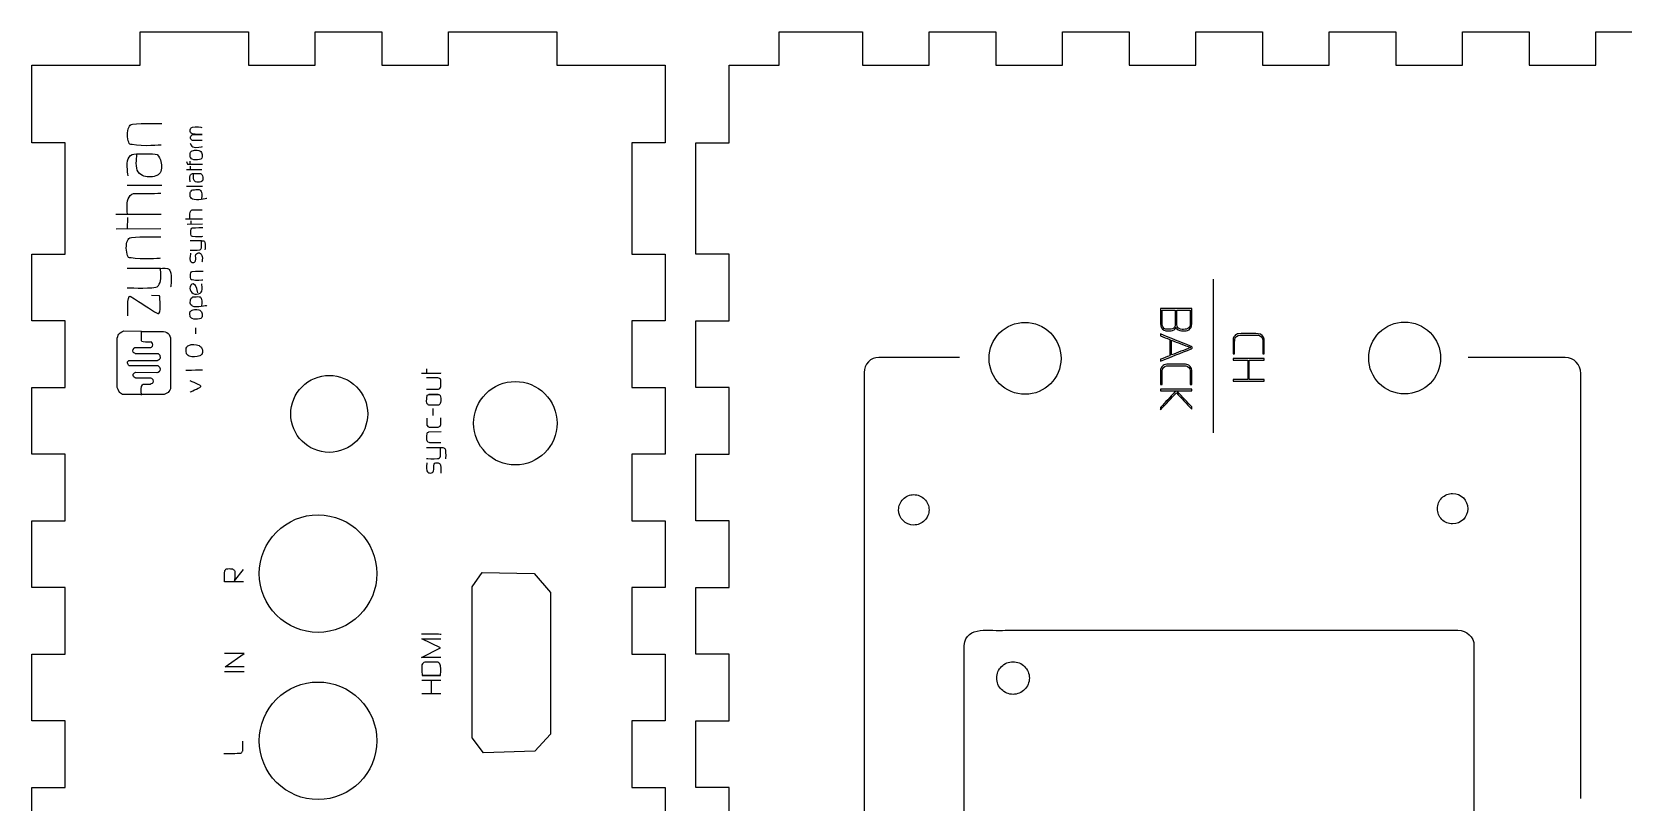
# Model space of a CAD drawing. Extents: x 0 to 215, y 0 to 166.
# Drawn here: x 0.1 to 143.3, y 96.7 to 166.1 of the extents above; entities that cross this region are included whole.
import ezdxf

# ---------------------------------------------------------------- set-up
doc = ezdxf.new("R2010")
doc.units = 0
doc.layers.add('Imprimir', color=7, linetype='CONTINUOUS')

msp = doc.modelspace()

# ---------------------------------------------------------------- linework, layer by layer
at = {"layer": 'Imprimir', "color": 5}
for points in [[(0.05, 92.05001), (0.05, 98.050021), (3.050003, 98.050021), (3.050003, 104.050032), (0.05, 104.050032), (0.05, 110.050039), (3.050003, 110.050039), (3.050003, 116.05005), (0.05, 116.05005), (0.05, 122.050058), (3.050003, 122.050058), (3.050003, 128.050068), (0.05, 128.050068), (0.05, 134.050079), (3.050003, 134.050079), (3.050003, 140.050088), (0.05, 140.050088), (0.05, 146.050096), (3.050003, 146.050096), (3.050003, 156.050112), (0.05, 156.050112), (0.05, 163.050124), (9.800013, 163.050124), (9.800013, 166.050129), (19.550032, 166.050129), (19.550032, 163.050124), (25.550045, 163.050124), (25.550045, 166.050129), (31.550054, 166.050129), (31.550054, 163.050124), (37.550062, 163.050124), (37.550062, 166.050129), (47.300083, 166.050129), (47.300083, 163.050124), (57.050099, 163.050124), (57.050099, 156.050112), (54.050094, 156.050112), (54.050094, 146.050096), (57.050099, 146.050096), (57.050099, 140.050088), (54.050094, 140.050088), (54.050094, 134.050079), (57.050099, 134.050079), (57.050099, 128.050068), (54.050094, 128.050068), (54.050094, 122.050058), (57.050099, 122.050058), (57.050099, 116.05005), (54.050094, 116.05005), (54.050094, 110.050039), (57.050099, 110.050039), (57.050099, 110.050039), (57.050099, 104.050032), (54.050094, 104.050032), (54.050094, 98.050021), (57.050099, 98.050021), (57.050099, 92.05001)], [(62.808869, 92.050092), (62.808869, 98.050108), (59.808841, 98.050108), (59.808841, 104.050125), (62.808869, 104.050125), (62.808869, 110.050135), (59.808841, 110.050135), (59.808841, 116.050151), (62.808869, 116.050151), (62.808869, 122.050168), (59.808841, 122.050168), (59.808841, 128.050181), (62.808869, 128.050181), (62.808869, 134.050192), (59.808841, 134.050192), (59.808841, 140.050195), (62.808869, 140.050195), (62.808869, 146.05021), (59.808841, 146.05021), (59.808841, 156.050235), (62.808869, 156.050235), (62.808869, 163.050253), (67.308854, 163.050253), (67.308854, 166.050261), (74.808893, 166.050261), (74.808893, 163.050253), (80.808892, 163.050253), (80.808892, 166.050261), (86.808914, 166.050261), (86.808914, 163.050253), (92.808944, 163.050253), (92.808944, 166.050261), (98.808944, 166.050261), (98.808944, 163.050253), (104.808965, 163.050253), (104.808965, 166.050261), (110.808965, 166.050261), (110.808965, 163.050253), (116.808992, 163.050253), (116.808992, 166.050261), (122.809017, 166.050261), (122.809017, 163.050253), (128.809013, 163.050253), (128.809013, 166.050261), (134.809041, 166.050261), (134.809041, 163.050253), (140.809037, 163.050253), (140.809037, 166.050261), (148.309076, 166.050261)]]:
    msp.add_lwpolyline(points, dxfattribs=at)
at = {"layer": 'Imprimir', "color": 7}
for points in [[(14.412015, 156.728532), (14.524269, 156.815824), (15.384878, 156.822315)], [(15.372406, 156.254625), (14.511798, 156.267042)], [(13.963003, 154.383745), (14.062782, 154.134289), (15.409823, 154.134289)], [(13.966144, 153.649513), (15.350777, 153.659955), (15.350777, 153.659955), (15.350777, 153.659955)], [(14.299761, 154.121815), (14.299761, 154.39622)], [(14.318374, 153.649513), (14.33051, 153.956317)], [(8.624625, 152.262504), (11.764353, 152.262504)], [(13.974385, 152.161497), (15.420776, 152.161497)], [(14.28729, 151.240715), (14.312238, 151.602443)], [(7.601567, 149.651943), (11.693798, 149.651943)], [(8.659903, 148.311384), (8.695181, 149.334443)], [(13.887432, 149.20908), (15.397973, 149.20908)], [(14.388932, 148.745868), (14.401068, 149.052672)], [(7.636845, 148.311384), (11.65852, 148.346665), (11.65852, 148.346665), (11.65852, 148.346665)], [(14.036699, 148.745868), (15.421332, 148.75631), (15.421332, 148.75631), (15.421332, 148.75631)], [(15.318104, 147.224631), (14.299203, 147.224631), (14.287067, 147.224631), (14.287067, 147.224631)], [(15.633476, 146.439232), (15.633476, 146.439232), (15.633476, 146.439232)], [(11.623242, 144.748323), (8.659903, 144.748323), (8.624625, 144.748323), (8.624625, 144.748323)], [(106.352924, 143.790735), (106.352924, 129.969941)], [(11.552687, 142.278876), (10.81185, 142.314154), (10.81185, 142.314154)], [(12.540464, 143.090265), (12.540464, 143.090265), (12.540464, 143.090265)], [(14.299761, 141.599395), (14.32471, 141.961119)], [(8.308666, 139.130001), (9.907735, 139.121252)], [(9.906002, 138.228245), (9.906002, 139.085833), (11.86019, 139.085833)], [(14.823614, 138.867788), (14.823614, 139.404126)], [(7.734415, 134.041251), (7.734415, 138.502734)], [(9.31982, 137.632955), (10.747027, 137.632955)], [(12.540456, 138.4674), (12.540456, 133.961746)], [(8.794571, 136.479623), (11.347782, 136.479623)], [(11.444962, 137.071527), (9.42183, 137.071527)], [(83.535074, 136.74746), (76.27467, 136.74746)], [(138.041657, 136.745535), (129.326177, 136.745535)], [(11.418456, 135.976025), (8.812238, 135.976025)], [(9.368823, 135.419455), (11.285939, 135.375287)], [(10.747027, 134.880467), (9.457167, 134.871718)], [(35.589297, 135.354744), (35.589297, 135.725161)], [(36.86812, 135.337105), (36.86812, 135.354603)], [(74.945488, 135.377714), (74.945488, 87.544951)], [(139.451594, 97.04895), (139.451594, 135.298782)], [(11.913197, 133.405176), (8.229156, 133.405176)], [(10.049086, 134.341564), (10.658674, 134.341564)], [(35.571659, 133.881908), (36.656453, 133.881908)], [(36.162561, 131.527102), (36.162561, 132.153297)], [(35.589297, 131.271353), (35.589297, 130.662797)], [(35.809784, 130.4776), (36.621175, 130.4776)], [(36.86812, 130.786269), (36.850481, 131.297797)], [(35.792145, 130.045433), (36.876939, 130.071962)], [(36.86812, 129.066489), (35.880339, 129.066489)], [(35.562839, 128.625516), (36.824023, 128.625516)], [(18.29861, 116.633716), (19.098231, 117.661344)], [(19.110722, 116.558843), (17.377169, 116.558843)], [(36.859532, 109.74402), (35.107132, 109.74402), (36.815878, 110.598394), (35.150786, 111.42158), (36.872006, 111.427789)], [(19.159225, 108.900458), (17.444242, 108.906695), (19.159225, 110.085354), (17.394351, 110.085357), (17.394351, 110.085357), (17.394351, 110.085357)], [(35.139506, 107.692547), (36.8593, 107.692547)], [(36.012631, 106.519572), (36.012631, 107.674936)], [(35.148325, 106.510738), (36.86812, 106.510738)], [(19.040861, 101.500444), (19.040861, 102.22045)]]:
    msp.add_lwpolyline(points, dxfattribs=at)
for points in [[(14.486855, 154.583389), (14.486852, 154.583276)], [(101.766551, 141.010009), (101.767934, 141.010009)], [(103.087833, 141.002191), (103.087974, 141.002191)], [(14.474384, 140.239899), (14.474381, 140.239786)], [(101.627384, 139.756435), (101.627356, 139.756435)], [(101.627356, 138.682493), (101.627356, 138.682493)], [(102.599786, 138.299782), (102.599786, 138.299782)], [(108.301753, 138.694242), (108.301753, 138.694202)], [(14.199982, 136.872278), (14.199982, 136.872194)], [(108.153333, 136.495577), (108.153333, 136.495577)], [(101.774481, 135.937166), (101.775751, 135.937138)], [(35.769398, 133.414492), (36.621167, 133.414492)], [(101.627356, 133.738491), (101.627356, 133.738491)], [(103.150571, 133.664292), (103.150458, 133.664292)], [(35.606936, 132.638352), (35.606936, 132.638352)], [(35.168425, 108.114243), (36.839754, 108.114243)], [(35.168425, 108.114243), (35.168425, 108.114243)]]:
    msp.add_lwpolyline(points, close=True, dxfattribs=at)
at = {"layer": 'Imprimir', "color": 5}
for points in [[(89.434549, 133.424638), (89.434549, 133.424638)], [(123.594303, 133.459159), (123.594303, 133.459159)], [(26.813438, 128.20172), (26.813438, 128.20172)], [(43.560752, 127.067054), (43.560752, 127.067054)], [(127.912647, 121.761796), (127.912647, 121.761796)], [(79.424149, 121.657788), (79.424149, 121.657788)], [(45.259442, 117.311535), (46.732975, 115.581736), (46.732969, 102.83242), (45.3235, 101.294817), (40.710694, 101.166688), (39.685626, 102.512098), (39.685626, 116.094223), (40.582559, 117.375569), (45.259442, 117.311535)], [(25.807985, 111.995538), (25.807985, 111.995538)], [(129.834643, 110.80688), (129.834643, 110.80688)], [(89.820394, 107.888612), (89.820394, 107.888612)], [(25.807985, 96.950023), (25.807985, 96.950023)]]:
    msp.add_lwpolyline(points, close=True, dxfattribs=at)
at = {"layer": 'Imprimir', "color": 7}
for points in [[(8.765736, 157.44834), (8.860382, 157.635086), (8.910714, 157.704993), (9.118514, 157.730562)], [(9.118514, 157.730562), (9.965065, 157.834762), (11.764353, 157.801118), (11.764353, 157.801118)], [(14.511795, 157.477014), (14.780027, 157.566704), (15.359932, 157.452178), (15.359932, 157.452178)], [(8.765736, 156.107784), (8.641787, 156.438267), (8.606171, 157.133493), (8.765736, 157.44834)], [(9.083236, 155.896118), (8.846638, 155.943418), (8.850462, 155.881724), (8.765736, 156.107784)], [(14.337178, 156.990604), (14.27759, 157.100473), (14.274333, 157.212938), (14.324704, 157.327351)], [(14.349653, 156.391756), (14.294495, 156.499057), (14.30678, 156.646716), (14.412015, 156.728532)], [(14.324704, 157.327351), (14.356886, 157.400447), (14.436058, 157.451698), (14.511795, 157.477014)], [(14.486852, 156.878336), (14.427978, 156.898938), (14.366908, 156.935768), (14.337178, 156.990604)], [(14.511798, 156.267042), (14.511798, 156.267042), (14.380824, 156.331107), (14.349653, 156.391756)], [(15.384878, 156.822315), (15.384878, 156.822315), (14.757774, 156.78365), (14.486852, 156.878336)], [(8.730459, 154.626146), (8.821063, 154.823137), (9.00812, 155.033308), (9.224348, 155.049479)], [(11.693798, 155.86084), (11.693798, 155.86084), (10.038545, 155.705166), (9.083236, 155.896118)], [(9.224348, 155.049479), (9.866211, 155.097485), (10.470469, 155.07121), (11.164631, 155.049479)], [(9.541848, 153.603088), (9.368701, 154.027917), (9.50657, 154.978924), (9.50657, 154.978924)], [(11.164631, 155.049479), (11.39793, 155.042142), (11.544982, 154.74022), (11.623242, 154.520313)], [(14.312233, 154.770362), (14.312233, 154.770362), (14.252052, 155.08075), (14.324707, 155.206903)], [(14.299761, 156.017643), (14.299761, 156.017643), (14.416534, 155.752297), (14.536743, 155.693369)], [(14.486852, 154.583276), (14.394783, 154.631508), (14.312233, 154.770362), (14.312233, 154.770362)], [(14.324707, 155.206903), (14.375956, 155.295888), (14.445701, 155.327299), (14.586635, 155.36904)], [(14.536743, 155.693369), (14.801894, 155.563378), (15.422297, 155.718205), (15.422297, 155.718205)], [(14.586635, 155.36904), (14.727571, 155.41078), (14.839314, 155.404063), (15.085539, 155.368983)], [(15.085539, 155.368983), (15.197507, 155.353179), (15.326548, 155.215116), (15.359935, 155.107053)], [(15.347461, 154.682986), (15.312516, 154.602016), (15.235893, 154.564226), (15.147901, 154.558272)], [(15.359935, 155.107053), (15.401687, 154.971953), (15.403496, 154.812836), (15.347461, 154.682986)], [(8.730459, 153.073921), (8.730459, 153.073921), (8.514257, 154.156077), (8.730459, 154.626146)], [(10.000459, 153.109199), (9.79587, 153.202022), (9.626638, 153.395033), (9.541848, 153.603088)], [(11.587964, 153.356143), (11.513235, 153.214722), (11.352721, 153.121137), (11.199909, 153.073921)], [(11.623242, 154.520313), (11.753406, 154.154553), (11.769354, 153.699382), (11.587964, 153.356143)], [(14.30695, 153.130873), (14.341522, 153.206057), (14.412899, 153.286237), (14.495401, 153.292417)], [(15.147901, 154.558272), (14.880259, 154.540209), (14.682184, 154.480943), (14.486855, 154.583389)], [(14.495401, 153.292417), (14.74031, 153.31048), (14.970869, 153.300602), (15.235732, 153.292417)], [(14.616545, 152.740645), (14.550479, 152.902697), (14.603083, 153.26555), (14.603083, 153.26555)], [(15.235732, 153.292417), (15.324747, 153.288749), (15.380859, 153.17442), (15.410718, 153.090516)], [(11.199909, 153.073921), (10.817749, 152.955839), (10.364714, 152.943958), (10.000459, 153.109199)], [(14.30695, 152.53863), (14.30695, 152.53863), (14.224456, 152.951521), (14.30695, 153.130873)], [(14.312238, 151.602443), (14.312238, 151.602443), (14.431237, 151.818681), (14.536746, 151.82695)], [(14.536746, 151.82695), (14.724447, 151.841626), (14.897802, 151.866405), (15.110487, 151.851786)], [(14.791531, 152.552177), (14.713468, 152.587567), (14.648896, 152.661227), (14.616545, 152.740645)], [(15.249191, 152.53863), (15.103372, 152.493587), (14.930517, 152.489015), (14.791531, 152.552177)], [(15.110487, 151.851786), (15.213515, 151.84473), (15.274642, 151.711804), (15.310046, 151.614804)], [(15.397256, 152.64627), (15.368743, 152.592337), (15.307498, 152.556608), (15.249191, 152.53863)], [(15.410718, 153.090516), (15.460383, 152.950929), (15.466468, 152.777249), (15.397256, 152.64627)], [(8.659903, 149.651943), (8.659903, 149.651943), (8.543915, 150.608171), (8.730459, 151.027779)], [(8.730459, 151.027779), (8.818281, 151.225334), (8.972904, 151.489808), (9.18907, 151.486393)], [(9.18907, 151.486393), (9.976283, 151.473975), (11.65852, 151.521671), (11.65852, 151.521671)], [(14.499326, 150.991287), (14.399809, 151.036048), (14.28729, 151.240715), (14.28729, 151.240715)], [(15.796476, 151.053546), (15.796476, 151.053546), (14.863387, 150.827514), (14.499326, 150.991287)], [(15.310046, 151.614804), (15.379891, 151.423429), (15.310046, 151.003649), (15.310046, 151.003649)], [(14.27809, 149.20908), (14.27809, 149.20908), (14.235274, 149.631594), (14.304139, 149.817014)], [(14.304139, 149.817014), (14.336555, 149.904306), (14.393634, 150.021174), (14.473424, 150.019678)], [(14.473424, 150.019678), (14.764003, 150.014034), (15.384957, 150.0352), (15.384957, 150.0352)], [(8.659903, 147.253051), (8.754549, 147.439797), (8.804881, 147.509704), (9.012681, 147.535273)], [(9.012681, 147.535273), (9.859232, 147.63947), (11.65852, 147.605829), (11.65852, 147.605829)], [(14.389164, 147.722697), (14.34602, 147.860675), (14.333625, 148.150913), (14.389164, 148.282315)], [(14.389164, 148.282315), (14.422108, 148.360296), (14.439625, 148.38945), (14.51195, 148.400146)], [(14.499671, 147.63439), (14.417324, 147.654427), (14.418653, 147.628181), (14.389164, 147.722697)], [(15.408288, 147.619996), (15.408288, 147.619996), (14.832171, 147.555001), (14.499671, 147.63439)], [(14.51195, 148.400146), (14.806596, 148.443636), (15.432844, 148.429554), (15.432844, 148.429554)], [(8.659903, 145.912493), (8.535954, 146.242975), (8.500337, 146.938204), (8.659903, 147.253051)], [(14.337178, 146.114366), (14.337178, 146.114366), (14.219105, 145.653187), (14.31223, 145.453317)], [(14.287067, 146.405789), (14.287067, 146.405789), (14.892211, 146.366701), (15.172539, 146.42244)], [(14.81114, 146.002126), (14.873449, 146.107988), (15.029213, 146.183454), (15.147901, 146.151789)], [(15.147901, 146.151789), (15.277255, 146.117273), (15.346524, 145.955785), (15.38488, 145.827515)], [(15.172539, 146.42244), (15.24045, 146.435987), (15.27883, 146.536175), (15.305968, 146.622987)], [(15.293838, 147.224688), (15.293838, 147.224688), (15.461724, 147.267331), (15.536431, 147.224688)], [(15.305968, 146.622987), (15.363553, 146.807253), (15.318104, 147.224631), (15.318104, 147.224631)], [(15.536431, 147.224688), (15.573411, 147.203521), (15.605561, 147.158394), (15.62134, 147.107707)], [(15.62134, 147.107707), (15.685114, 146.902841), (15.633476, 146.439232), (15.633476, 146.439232)], [(8.977403, 145.700826), (8.740805, 145.748126), (8.744629, 145.686433), (8.659903, 145.912493)], [(11.587964, 145.665548), (11.587964, 145.665548), (9.932711, 145.509874), (8.977403, 145.700826)], [(11.552687, 144.748323), (11.552687, 144.748323), (12.040959, 144.838324), (12.258242, 144.748323)], [(11.587964, 143.47832), (11.755446, 143.867282), (11.623242, 144.748323), (11.623242, 144.748323)], [(12.258242, 144.748323), (12.365791, 144.703788), (12.459297, 144.608369), (12.505187, 144.501379)], [(14.31223, 145.453317), (14.352272, 145.36738), (14.442397, 145.288045), (14.536741, 145.278703)], [(14.536741, 145.278703), (14.65701, 145.26685), (14.727274, 145.347822), (14.786191, 145.453345)], [(14.786191, 145.453345), (14.877755, 145.617345), (14.715867, 145.840272), (14.81114, 146.002126)], [(15.38488, 145.827515), (15.432584, 145.667975), (15.359932, 145.328603), (15.359932, 145.328603)], [(11.199909, 143.054987), (11.397416, 143.08352), (11.509041, 143.295017), (11.587964, 143.47832)], [(12.505187, 144.501379), (12.690666, 144.068958), (12.540464, 143.090265), (12.540464, 143.090265)], [(14.57416, 143.357924), (14.415083, 143.372318), (14.287016, 143.143012), (14.274816, 142.983754)], [(14.356875, 143.807024), (14.310926, 143.944921), (14.297724, 144.234933), (14.356875, 144.366251)], [(14.356875, 144.366251), (14.391963, 144.444172), (14.410621, 144.473326), (14.487654, 144.483994)], [(14.474576, 143.718802), (14.386869, 143.73884), (14.388286, 143.712593), (14.356875, 143.807024)], [(15.442321, 143.704408), (15.442321, 143.704408), (14.828711, 143.639497), (14.474576, 143.718802)], [(14.487654, 144.483994), (14.801474, 144.527456), (15.468475, 144.513373), (15.468475, 144.513373)], [(14.99823, 142.572161), (14.99823, 142.572161), (14.87059, 143.331198), (14.57416, 143.357924)], [(15.334989, 142.709349), (15.411957, 142.91142), (15.347463, 143.357924), (15.347463, 143.357924)], [(8.695181, 140.479704), (8.695181, 140.479704), (8.597848, 142.43009), (8.906848, 142.243598)], [(8.624625, 143.019709), (8.624625, 143.019709), (10.384603, 142.937187), (11.199909, 143.054987)], [(8.906848, 142.243598), (9.976738, 141.597843), (10.625327, 141.129015), (11.376298, 140.691373)], [(11.376298, 140.691373), (11.761048, 140.467145), (11.552687, 142.278876), (11.552687, 142.278876)], [(14.274816, 142.983754), (14.260168, 142.792492), (14.391938, 142.574193), (14.561689, 142.484842)], [(14.32471, 141.961119), (14.32471, 141.961119), (14.443709, 142.17736), (14.54922, 142.18563)], [(14.54922, 142.18563), (14.736921, 142.200305), (14.910273, 142.225084), (15.122958, 142.210465)], [(14.561689, 142.484842), (14.746223, 142.387701), (14.999483, 142.440109), (15.185318, 142.534738)], [(15.122958, 142.210465), (15.225987, 142.20341), (15.287113, 142.07048), (15.322521, 141.97348)], [(15.185318, 142.534738), (15.25363, 142.569536), (15.307701, 142.637721), (15.334989, 142.709349)], [(15.322521, 141.97348), (15.392362, 141.782105), (15.322521, 141.362328), (15.322521, 141.362328)], [(14.299761, 140.426872), (14.299761, 140.426872), (14.23958, 140.737262), (14.312236, 140.863416)], [(14.511798, 141.349967), (14.412281, 141.394727), (14.299761, 141.599395), (14.299761, 141.599395)], [(14.474381, 140.239786), (14.382309, 140.288018), (14.299761, 140.426872), (14.299761, 140.426872)], [(14.312236, 140.863416), (14.363482, 140.9524), (14.43323, 140.983812), (14.574163, 141.025552)], [(15.808948, 141.412225), (15.808948, 141.412225), (14.875862, 141.186193), (14.511798, 141.349967)], [(14.574163, 141.025552), (14.715097, 141.067293), (14.82684, 141.060576), (15.073067, 141.025496)], [(15.073067, 141.025496), (15.185036, 141.009691), (15.314074, 140.871628), (15.347463, 140.763565)], [(15.347463, 140.763565), (15.389213, 140.628466), (15.391022, 140.469346), (15.334989, 140.339496)], [(101.627384, 141.150598), (101.627384, 140.685876), (101.627356, 140.221142), (101.627384, 139.756435)], [(104.439283, 141.150598), (103.501994, 141.150598), (102.564678, 141.150598), (101.627384, 141.150598)], [(101.766551, 140.123674), (101.766551, 140.419119), (101.766551, 140.714564), (101.766551, 141.010009)], [(101.767934, 141.010009), (102.1611, 141.010009), (102.554236, 141.010009), (102.947371, 141.010009)], [(102.947371, 141.010009), (102.947371, 140.577192), (102.950193, 140.144307), (102.944549, 139.711527)], [(103.087833, 140.101107), (103.087833, 140.401469), (103.087833, 140.70183), (103.087833, 141.002191)], [(103.087974, 141.002191), (103.491552, 141.002191), (103.895102, 141.002191), (104.298651, 141.002191)], [(104.298651, 141.002191), (104.295829, 140.569527), (104.302038, 140.13671), (104.295829, 139.704139)], [(104.439283, 140.265954), (104.439283, 140.560834), (104.439283, 140.855717), (104.439283, 141.150598)], [(7.893438, 138.847299), (8.001656, 138.975061), (8.308666, 139.130001), (8.308666, 139.130001)], [(11.86019, 139.085833), (11.86019, 139.085833), (12.190811, 139.017028), (12.310755, 138.909134)], [(15.135427, 140.214782), (14.867784, 140.196719), (14.66971, 140.137453), (14.474384, 140.239899)], [(15.334989, 140.339496), (15.300044, 140.258526), (15.223418, 140.220736), (15.135427, 140.214782)], [(101.627356, 139.756435), (101.627243, 139.525548), (101.735873, 139.271009), (101.967916, 139.189466)], [(101.79308, 139.584787), (101.748996, 139.760922), (101.772477, 139.943969), (101.766551, 140.123674)], [(102.220564, 139.277745), (102.03489, 139.286184), (101.839025, 139.39311), (101.79308, 139.584787)], [(101.967916, 139.189466), (102.159858, 139.115261), (102.369521, 139.137207), (102.570746, 139.138666)], [(102.707539, 139.317329), (102.55195, 139.257527), (102.383237, 139.27947), (102.220564, 139.277745)], [(102.570746, 139.138666), (102.765902, 139.14558), (102.972602, 139.259045), (103.021596, 139.459638)], [(102.944549, 139.711527), (102.944549, 139.55114), (102.870494, 139.372465), (102.707539, 139.317329)], [(103.021596, 139.459638), (103.087015, 139.251501), (103.307741, 139.138911), (103.5154, 139.136871)], [(103.1182, 139.549286), (103.068783, 139.728994), (103.094211, 139.917059), (103.087833, 140.101107)], [(103.571308, 139.268494), (103.384279, 139.263386), (103.170468, 139.353844), (103.1182, 139.549286)], [(103.5154, 139.136871), (103.69828, 139.14006), (103.886945, 139.115704), (104.063617, 139.174274)], [(104.087775, 139.348112), (103.933738, 139.249498), (103.744593, 139.282315), (103.571308, 139.268494)], [(104.063617, 139.174274), (104.243674, 139.241776), (104.405021, 139.393603), (104.425454, 139.593146)], [(104.295829, 139.704139), (104.295829, 139.558447), (104.218077, 139.417158), (104.087775, 139.348112)], [(104.425454, 139.593146), (104.450007, 139.816367), (104.435049, 140.041694), (104.439283, 140.265954)], [(7.734415, 138.502734), (7.734415, 138.502734), (7.811684, 138.750779), (7.893438, 138.847299)], [(9.155968, 137.469097), (9.185525, 137.540471), (9.31982, 137.632955), (9.31982, 137.632955)], [(10.057922, 138.14053), (10.001441, 138.15577), (9.906002, 138.228245), (9.906002, 138.228245)], [(10.782364, 138.14053), (10.782364, 138.14053), (10.291173, 138.078018), (10.057922, 138.14053)], [(10.747027, 137.632955), (10.747027, 137.632955), (10.890909, 137.702664), (10.923718, 137.769466)], [(10.923718, 137.999165), (10.898233, 138.060718), (10.782364, 138.14053), (10.782364, 138.14053)], [(10.923718, 137.769466), (10.957469, 137.838187), (10.953018, 137.928412), (10.923718, 137.999165)], [(12.310755, 138.909134), (12.434148, 138.798136), (12.540456, 138.4674), (12.540456, 138.4674)], [(13.975474, 137.059279), (13.975474, 137.059279), (13.891801, 137.418466), (13.950526, 137.583114)], [(13.950526, 137.583114), (13.988109, 137.688468), (14.072536, 137.787754), (14.175033, 137.832571)], [(14.175033, 137.832571), (14.456939, 137.955844), (14.815952, 137.943087), (15.098007, 137.820153)], [(15.098007, 137.820153), (15.213922, 137.769635), (15.311322, 137.662475), (15.359932, 137.545748)], [(15.359932, 137.545748), (15.419083, 137.403706), (15.429359, 137.227229), (15.372406, 137.084284)], [(104.331079, 137.769818), (103.42983, 138.131321), (102.52861, 138.492822), (101.627356, 138.854327)], [(101.627356, 138.854327), (101.627356, 138.797047), (101.627356, 138.73977), (101.627356, 138.682493)], [(101.627356, 138.682493), (101.903344, 138.575751), (102.179303, 138.469011), (102.455289, 138.362269)], [(101.627356, 136.409663), (102.54972, 136.779419), (103.471797, 137.149931), (104.394353, 137.519228)], [(102.455289, 138.362269), (102.455289, 137.875418), (102.455289, 137.38857), (102.455289, 136.901717)], [(102.599786, 138.299782), (103.176507, 138.077185), (103.7532, 137.854592), (104.329921, 137.631995)], [(102.599786, 136.964198), (102.599786, 137.409395), (102.599786, 137.854592), (102.599786, 138.299782)], [(104.329921, 137.631995), (103.7532, 137.409398), (103.176507, 137.186792), (102.599786, 136.964198)], [(104.394353, 137.519228), (104.538992, 137.575119), (104.455934, 137.756873), (104.331079, 137.769818)], [(108.301753, 138.694202), (108.16369, 138.565444), (108.147265, 138.367341), (108.15432, 138.189989)], [(108.15432, 138.189989), (108.151498, 137.815242), (108.154405, 137.440485), (108.15432, 137.065725)], [(108.294924, 137.065725), (108.298028, 137.496207), (108.28815, 137.927088), (108.300568, 138.357302)], [(108.300568, 138.357302), (108.327097, 138.579267), (108.538312, 138.755467), (108.761719, 138.741542)], [(108.654842, 138.878847), (108.520024, 138.862873), (108.389412, 138.799192), (108.301753, 138.694242)], [(109.58079, 138.885648), (109.272208, 138.883955), (108.963119, 138.891688), (108.654842, 138.878847)], [(108.761719, 138.741542), (109.18026, 138.749416), (109.599078, 138.742107), (110.017755, 138.745381)], [(110.425594, 138.881161), (110.144247, 138.892139), (109.862363, 138.881443), (109.58079, 138.885648)], [(110.017755, 138.745381), (110.173146, 138.741175), (110.330005, 138.753113), (110.484353, 138.734346)], [(110.959897, 138.379493), (110.936473, 138.648104), (110.697233, 138.878564), (110.425594, 138.881161)], [(110.484353, 138.734346), (110.695709, 138.690658), (110.851609, 138.475776), (110.824656, 138.260929)], [(110.824656, 138.260929), (110.827479, 137.859972), (110.824769, 137.45901), (110.824656, 137.058046)], [(110.965259, 137.058046), (110.962437, 137.498504), (110.971468, 137.93919), (110.959897, 138.379493)], [(8.679721, 136.170392), (8.660078, 136.229094), (8.648561, 136.298182), (8.670887, 136.355925)], [(8.670887, 136.355925), (8.691913, 136.410309), (8.794571, 136.479623), (8.794571, 136.479623)], [(8.812238, 135.976025), (8.812238, 135.976025), (8.70461, 136.096026), (8.679721, 136.170392)], [(9.155968, 137.225028), (9.115288, 137.295471), (9.124833, 137.393941), (9.155968, 137.469097)], [(9.42183, 137.071527), (9.42183, 137.071527), (9.207132, 137.13641), (9.155968, 137.225028)], [(11.347782, 136.479623), (11.347782, 136.479623), (11.548177, 136.552605), (11.59515, 136.638627)], [(11.59515, 136.903662), (11.568339, 136.973794), (11.444962, 137.071527), (11.444962, 137.071527)], [(11.59515, 136.638627), (11.637486, 136.716153), (11.62668, 136.82114), (11.59515, 136.903662)], [(14.199982, 136.872194), (14.108175, 136.904762), (13.975474, 137.059279), (13.975474, 137.059279)], [(15.172844, 136.884696), (14.874024, 136.758656), (14.505631, 136.763764), (14.199982, 136.872278)], [(15.372406, 137.084284), (15.337583, 136.99688), (15.259529, 136.921272), (15.172844, 136.884696)], [(76.27467, 136.74746), (75.558588, 136.74746), (74.945488, 136.1344), (74.945488, 135.377714)], [(102.455289, 136.901717), (102.179303, 136.794975), (101.903344, 136.68823), (101.627356, 136.581488)], [(101.627356, 136.581488), (101.627356, 136.524217), (101.627356, 136.466937), (101.627356, 136.409663)], [(102.186049, 136.126066), (102.028735, 136.121748), (101.877125, 136.058764), (101.774481, 135.937166)], [(103.477131, 136.128606), (103.046798, 136.127195), (102.616325, 136.131682), (102.186049, 136.126066)], [(103.99467, 136.112096), (103.823925, 136.141376), (103.649625, 136.12378), (103.477131, 136.128606)], [(104.435077, 135.575287), (104.432255, 135.827828), (104.244465, 136.064609), (103.99467, 136.112096)], [(110.965259, 136.636163), (110.027943, 136.636163), (109.090655, 136.636163), (108.153333, 136.636163)], [(108.153333, 136.636163), (108.153333, 136.5893), (108.153333, 136.54244), (108.153333, 136.495577)], [(108.153333, 136.495577), (108.593345, 136.495577), (109.033364, 136.495577), (109.473376, 136.495577)], [(108.15432, 137.065725), (108.201198, 137.065725), (108.248046, 137.065725), (108.294924, 137.065725)], [(109.473376, 136.495577), (109.473376, 135.912398), (109.473376, 135.329223), (109.473376, 134.746044)], [(109.613979, 134.746044), (109.613979, 135.329223), (109.613979, 135.912398), (109.613979, 136.495577)], [(109.613979, 136.495577), (110.064406, 136.495577), (110.514833, 136.495577), (110.965259, 136.495577)], [(110.824656, 137.058046), (110.871533, 137.058046), (110.918382, 137.058046), (110.965259, 137.058046)], [(110.965259, 136.495577), (110.965259, 136.54244), (110.965259, 136.5893), (110.965259, 136.636163)], [(139.451594, 135.298782), (139.451594, 136.097646), (138.838576, 136.745535), (138.041657, 136.745535)], [(9.192129, 135.021888), (9.153764, 135.084796), (9.155629, 135.174458), (9.183295, 135.242756)], [(9.183295, 135.242756), (9.215362, 135.321919), (9.368823, 135.419455), (9.368823, 135.419455)], [(9.457167, 134.871718), (9.457167, 134.871718), (9.244998, 134.93519), (9.192129, 135.021888)], [(10.959057, 134.730268), (10.917802, 134.806412), (10.747027, 134.880467), (10.747027, 134.880467)], [(10.967891, 134.500568), (11.006539, 134.56672), (10.995549, 134.662902), (10.959057, 134.730268)], [(11.285939, 135.375287), (11.285939, 135.375287), (11.540969, 135.462578), (11.603986, 135.569654)], [(11.61282, 135.781687), (11.579526, 135.867031), (11.418456, 135.976025), (11.418456, 135.976025)], [(11.603986, 135.569654), (11.639865, 135.630614), (11.638524, 135.715788), (11.61282, 135.781687)], [(13.913111, 135.599964), (15.409823, 135.6248), (15.409823, 135.6248), (15.409823, 135.6248)], [(15.260155, 134.115729), (15.402104, 134.212419), (14.312233, 134.627116), (14.312233, 134.627116)], [(35.130686, 135.337105), (35.165964, 135.337105), (36.86812, 135.337105), (36.86812, 135.337105)], [(36.577078, 134.904967), (36.249491, 134.904967), (35.580478, 134.896218), (35.580478, 134.896218)], [(36.744648, 134.843216), (36.695696, 134.877083), (36.636607, 134.904967), (36.577078, 134.904967)], [(36.8591, 134.710939), (36.854951, 134.769105), (36.792594, 134.810027), (36.744648, 134.843216)], [(36.8591, 134.128968), (36.856278, 134.386891), (36.873888, 134.502687), (36.8591, 134.710939)], [(101.62936, 135.549218), (101.625126, 135.135745), (101.62936, 134.722177), (101.626537, 134.308665)], [(101.775751, 135.937138), (101.671922, 135.836029), (101.627469, 135.691602), (101.62936, 135.549218)], [(101.767143, 134.308665), (101.769966, 134.718988), (101.764321, 135.129401), (101.769966, 135.539659)], [(101.769966, 135.539659), (101.765732, 135.756883), (101.940343, 135.959693), (102.158447, 135.979539)], [(102.158447, 135.979539), (102.361252, 135.995964), (102.565412, 135.984478), (102.768837, 135.987893)], [(102.768837, 135.987893), (103.144334, 135.986482), (103.52, 135.990969), (103.895384, 135.985635)], [(103.895384, 135.985635), (104.118452, 135.973471), (104.311408, 135.768061), (104.297297, 135.542648)], [(104.297297, 135.542648), (104.300119, 135.128774), (104.297579, 134.714856), (104.297297, 134.300963)], [(104.4379, 134.300963), (104.435077, 134.725722), (104.441569, 135.150633), (104.435077, 135.575287)], [(109.473376, 134.746044), (109.033364, 134.746044), (108.593345, 134.746044), (108.153333, 134.746044)], [(108.153333, 134.746044), (108.153333, 134.699181), (108.153333, 134.652316), (108.153333, 134.605455)], [(110.965259, 134.746044), (110.514833, 134.746044), (110.064406, 134.746044), (109.613979, 134.746044)], [(110.965259, 134.605455), (110.965259, 134.652316), (110.965259, 134.699181), (110.965259, 134.746044)], [(7.972952, 133.581847), (7.858787, 133.711217), (7.734415, 134.041251), (7.734415, 134.041251)], [(8.229156, 133.405176), (8.229156, 133.405176), (8.041588, 133.504066), (7.972952, 133.581847)], [(9.916568, 133.343228), (9.916568, 133.343228), (9.852419, 133.883542), (9.925402, 134.138364)], [(9.925402, 134.138364), (9.947246, 134.214592), (10.049086, 134.341564), (10.049086, 134.341564)], [(10.658674, 134.341564), (10.658674, 134.341564), (10.909429, 134.400492), (10.967891, 134.500568)], [(12.310755, 133.581847), (12.201978, 133.485948), (11.913197, 133.405176), (11.913197, 133.405176)], [(12.540456, 133.961746), (12.540456, 133.961746), (12.421756, 133.679721), (12.310755, 133.581847)], [(14.28729, 133.629316), (14.28729, 133.629316), (15.044094, 133.968576), (15.260155, 134.115729)], [(35.606936, 132.638352), (35.546061, 132.838025), (35.615742, 133.264547), (35.615742, 133.264547)], [(35.615742, 133.264547), (35.615742, 133.264547), (35.619947, 133.317125), (35.635159, 133.336965)], [(35.635159, 133.336965), (35.666615, 133.377972), (35.769398, 133.414492), (35.769398, 133.414492)], [(36.621167, 133.414492), (36.621167, 133.414492), (36.711125, 133.414492), (36.744639, 133.387963)], [(36.656453, 133.881908), (36.656453, 133.881908), (36.733031, 133.928277), (36.762286, 133.961269)], [(36.744639, 133.387963), (36.800124, 133.345771), (36.838819, 133.272365), (36.841653, 133.20274)], [(36.762286, 133.961269), (36.805111, 134.00956), (36.859777, 134.064452), (36.8591, 134.128968)], [(36.841653, 133.20274), (36.848285, 133.040039), (36.858473, 132.862719), (36.841653, 132.700046)], [(101.626537, 134.308665), (101.673389, 134.308665), (101.720266, 134.308665), (101.767143, 134.308665)], [(104.439254, 133.879077), (103.501966, 133.879077), (102.56465, 133.879077), (101.627356, 133.879077)], [(101.627356, 133.879077), (101.627356, 133.832217), (101.627356, 133.785351), (101.627356, 133.738491)], [(101.627356, 133.738491), (102.56465, 133.738491), (103.501966, 133.738491), (104.439254, 133.738491)], [(102.919798, 133.633203), (102.49051, 133.169627), (102.05792, 132.709091), (101.627356, 132.24669)], [(101.627356, 132.035808), (102.102511, 132.546088), (102.57766, 133.056371), (103.052838, 133.566652)], [(103.150458, 133.664292), (103.089216, 133.770921), (102.971388, 133.716026), (102.919798, 133.633203)], [(103.052838, 133.566652), (103.514977, 133.070691), (103.977115, 132.574728), (104.439254, 132.078768)], [(104.434739, 132.298452), (104.006551, 132.753609), (103.579436, 133.209807), (103.150571, 133.664292)], [(104.297297, 134.300963), (104.344145, 134.300963), (104.391023, 134.300963), (104.4379, 134.300963)], [(104.439254, 133.738491), (104.439254, 133.785351), (104.439254, 133.832217), (104.439254, 133.879077)], [(108.153333, 134.605455), (109.090655, 134.605455), (110.027943, 134.605455), (110.965259, 134.605455)], [(35.686303, 132.523798), (35.655606, 132.558653), (35.620483, 132.593931), (35.606936, 132.638352)], [(35.774497, 132.444409), (35.734981, 132.447232), (35.71244, 132.494109), (35.686303, 132.523798)], [(36.638806, 132.461907), (36.362344, 132.42471), (36.062198, 132.432076), (35.774497, 132.444409)], [(36.753459, 132.532463), (36.722812, 132.499697), (36.683278, 132.46789), (36.638806, 132.461907)], [(36.841653, 132.700046), (36.835162, 132.637252), (36.796571, 132.578578), (36.753459, 132.532463)], [(101.627356, 132.24669), (101.627356, 132.176397), (101.627356, 132.106104), (101.627356, 132.035808)], [(104.439254, 132.078768), (104.43615, 132.151389), (104.445463, 132.228871), (104.434739, 132.298452)], [(35.589297, 130.662797), (35.589297, 130.662797), (35.641068, 130.556481), (35.686311, 130.521683)], [(35.686311, 130.521683), (35.720951, 130.495154), (35.809784, 130.4776), (35.809784, 130.4776)], [(36.621175, 130.4776), (36.621175, 130.4776), (36.74749, 130.51093), (36.788745, 130.556961)], [(36.788745, 130.556961), (36.842737, 130.61719), (36.86812, 130.786269), (36.86812, 130.786269)], [(35.598117, 129.313433), (35.598117, 129.313433), (35.576216, 129.682213), (35.615756, 129.860239)], [(35.695131, 129.119405), (35.631484, 129.167835), (35.598117, 129.313433), (35.598117, 129.313433)], [(35.615756, 129.860239), (35.625464, 129.903955), (35.637938, 129.951142), (35.668672, 129.983711)], [(35.668672, 129.983711), (35.700242, 130.017182), (35.792145, 130.045433), (35.792145, 130.045433)], [(35.880339, 129.066489), (35.880339, 129.066489), (35.73511, 129.089066), (35.695131, 129.119405)], [(35.571659, 127.646544), (35.571659, 127.646544), (36.23367, 127.598736), (36.559439, 127.646544)], [(36.559439, 127.646544), (36.620173, 127.655575), (36.687687, 127.661502), (36.735828, 127.699461)], [(36.735828, 127.699461), (36.783295, 127.737024), (36.821725, 127.796376), (36.826619, 127.856715)], [(36.826619, 128.625516), (36.826619, 128.625516), (37.028772, 128.65927), (37.115064, 128.616768)], [(36.826619, 127.856715), (36.848858, 128.130696), (36.826619, 128.625516), (36.826619, 128.625516)], [(37.115064, 128.616768), (37.190028, 128.579853), (37.264744, 128.505798), (37.273814, 128.42274)], [(37.273814, 128.42274), (37.303812, 128.148053), (37.291453, 127.62899), (37.291453, 127.62899)], [(35.592794, 127.268028), (35.592794, 127.268028), (35.54592, 126.795387), (35.612804, 126.54579)], [(35.612804, 126.54579), (35.629201, 126.484548), (35.655913, 126.420624), (35.704791, 126.381057)], [(35.704791, 126.381057), (35.732449, 126.358761), (35.766567, 126.35481), (35.806806, 126.349533)], [(35.806806, 126.349533), (35.873735, 126.340784), (35.944119, 126.332035), (36.009323, 126.349533)], [(36.009323, 126.349533), (36.069902, 126.365901), (36.134077, 126.39387), (36.172253, 126.443625)], [(36.172253, 126.443625), (36.215252, 126.499675), (36.217885, 126.578274), (36.227106, 126.648321)], [(36.227106, 126.648321), (36.245422, 126.787429), (36.190795, 126.933704), (36.227106, 127.069227)], [(36.227106, 127.069227), (36.24212, 127.12522), (36.268059, 127.184543), (36.314041, 127.219824)], [(36.314041, 127.219824), (36.360317, 127.255328), (36.42474, 127.265121), (36.483073, 127.265121)], [(36.483073, 127.265121), (36.571809, 127.265121), (36.669805, 127.250163), (36.740203, 127.196199)], [(36.740203, 127.196199), (36.781094, 127.164816), (36.804242, 127.112097), (36.817517, 127.062285)], [(36.817517, 127.062285), (36.881765, 126.821239), (36.84984, 126.313888), (36.84984, 126.313888)], [(17.395909, 117.377205), (17.397884, 117.413725), (17.395626, 117.451261), (17.405278, 117.48651)], [(17.405278, 117.48651), (17.419813, 117.539003), (17.442391, 117.591353), (17.477121, 117.633319)], [(17.477121, 117.633319), (17.503678, 117.665408), (17.536613, 117.6984), (17.577073, 117.708278)], [(17.577073, 117.708278), (17.727576, 117.745023), (17.898292, 117.734242), (18.054976, 117.720695)], [(18.054976, 117.720695), (18.101018, 117.716744), (18.145003, 117.693884), (18.18304, 117.667609)], [(18.18304, 117.667609), (18.224265, 117.639161), (18.261185, 117.60171), (18.286116, 117.558279)], [(18.286116, 117.558279), (18.304489, 117.526275), (18.315451, 117.488937), (18.31735, 117.452079)], [(18.31735, 117.452079), (18.331292, 117.181569), (18.29861, 116.633716), (18.29861, 116.633716)], [(17.377169, 116.558843), (17.377169, 116.558843), (17.38112, 117.104748), (17.395909, 117.377205)], [(35.118537, 111.856005), (36.858462, 111.856005), (36.883408, 111.849796), (36.883408, 111.849796)], [(35.162188, 109.062143), (35.154737, 108.721162), (35.168425, 108.114243), (35.168425, 108.114243)], [(35.261971, 109.236754), (35.21327, 109.190695), (35.163808, 109.136142), (35.162188, 109.062143)], [(35.424113, 109.317836), (35.374614, 109.315014), (35.305867, 109.278297), (35.261971, 109.236754)], [(36.577829, 109.317836), (36.211671, 109.323481), (35.807292, 109.340414), (35.424113, 109.317836)], [(36.764917, 109.174411), (36.718011, 109.237459), (36.656399, 109.316623), (36.577829, 109.317836)], [(36.833516, 108.993563), (36.828662, 109.057853), (36.803401, 109.12268), (36.764917, 109.174411)], [(36.839754, 108.114243), (36.839754, 108.114243), (36.856207, 108.692968), (36.833516, 108.993563)], [(17.381876, 108.470156), (19.121807, 108.470156), (19.146753, 108.463919), (19.146753, 108.463919)], [(17.331356, 101.111683), (17.331356, 101.111683), (18.266539, 101.103499), (18.731649, 101.116199)], [(18.731649, 101.116199), (18.776415, 101.116199), (18.823216, 101.12015), (18.864167, 101.138212)], [(18.864167, 101.138212), (18.896761, 101.152606), (18.924204, 101.178034), (18.948097, 101.204478)], [(18.948097, 101.204478), (18.973836, 101.232954), (18.993676, 101.266877), (19.00994, 101.301647)], [(19.00994, 101.301647), (19.024334, 101.332438), (19.035651, 101.365232), (19.040861, 101.398844)], [(19.040861, 101.398844), (19.046053, 101.432316), (19.040861, 101.466578), (19.040861, 101.500444)]]:
    msp.add_open_spline(points, degree=3, dxfattribs=at)
at = {"layer": 'Imprimir', "color": 5}
for points in [[(86.198524, 136.660465), (86.198524, 137.518663), (86.539462, 138.341711), (87.146335, 138.948548)], [(87.146335, 138.948548), (87.753207, 139.555385), (88.576302, 139.896301), (89.434549, 139.896299)], [(89.434549, 139.896299), (90.292794, 139.8963), (91.115889, 139.555383), (91.722761, 138.948547)], [(91.722761, 138.948547), (92.329633, 138.34171), (92.67057, 137.518662), (92.670571, 136.660465)], [(120.358281, 136.694986), (120.358281, 137.553184), (120.699219, 138.376232), (121.306091, 138.983068)], [(121.306091, 138.983068), (121.912963, 139.589905), (122.736057, 139.930822), (123.594303, 139.93082)], [(123.594303, 139.93082), (124.452548, 139.930821), (125.275642, 139.589904), (125.882514, 138.983067)], [(125.882514, 138.983067), (126.489385, 138.376231), (126.830322, 137.553183), (126.830322, 136.694986)], [(89.434549, 133.424638), (87.647346, 133.424633), (86.198528, 134.873363), (86.198524, 136.660465)], [(92.670571, 136.660465), (92.670566, 134.873364), (91.22175, 133.424635), (89.434549, 133.424638)], [(123.594303, 133.459159), (121.807101, 133.459156), (120.358286, 134.907885), (120.358281, 136.694986)], [(126.830322, 136.694986), (126.830318, 134.907886), (125.381504, 133.459158), (123.594303, 133.459159)], [(24.365194, 134.111959), (25.014507, 134.76124), (25.895168, 135.126001), (26.813438, 135.126)], [(26.813438, 135.126), (27.731708, 135.126), (28.612367, 134.761238), (29.26168, 134.111958)], [(23.351108, 131.663848), (23.351102, 132.582066), (23.71588, 133.462679), (24.365194, 134.111959)], [(29.26168, 134.111958), (29.910993, 133.462678), (30.27577, 132.582066), (30.275764, 131.663848)], [(39.80342, 130.824172), (39.803413, 131.820626), (40.199271, 132.77627), (40.903908, 133.480872)], [(40.903908, 133.480872), (41.608546, 134.185474), (42.564241, 134.581315), (43.560752, 134.581314)], [(43.560752, 134.581314), (44.557261, 134.581314), (45.512956, 134.185473), (46.217593, 133.480871)], [(46.217593, 133.480871), (46.92223, 132.776269), (47.318087, 131.820625), (47.318081, 130.824172)], [(26.813438, 128.20172), (24.901248, 128.201718), (23.35111, 129.751765), (23.351108, 131.663848)], [(30.275764, 131.663848), (30.275762, 129.751767), (28.725626, 128.20172), (26.813438, 128.20172)], [(40.903917, 128.167487), (40.199281, 128.872084), (39.80342, 129.827722), (39.80342, 130.824172)], [(47.318081, 130.824172), (47.31808, 128.749173), (45.635867, 127.067054), (43.560752, 127.067054)], [(43.560752, 127.067054), (42.564246, 127.067054), (41.608554, 127.462891), (40.903917, 128.167487)], [(78.054779, 123.027077), (78.054777, 123.390237), (78.199049, 123.738523), (78.455856, 123.995316)], [(78.455856, 123.995316), (78.712663, 124.25211), (79.060969, 124.396374), (79.424149, 124.396374)], [(79.424149, 124.396374), (79.78733, 124.396376), (80.135637, 124.252112), (80.392445, 123.995318)], [(80.392445, 123.995318), (80.649254, 123.738525), (80.793526, 123.390238), (80.793525, 123.027077)], [(126.543274, 123.131084), (126.543273, 123.494245), (126.687545, 123.842532), (126.944353, 124.099325)], [(126.944353, 124.099325), (127.20116, 124.356118), (127.549467, 124.500383), (127.912647, 124.500381)], [(127.912647, 124.500381), (128.668922, 124.500368), (129.281995, 123.887316), (129.281992, 123.131084)], [(22.066637, 121.027445), (23.058904, 122.019656), (24.404707, 122.577074), (25.807985, 122.577074)], [(25.807985, 122.577074), (28.730159, 122.577074), (31.099048, 120.208317), (31.099049, 117.286307)], [(79.424149, 121.657788), (78.667868, 121.657788), (78.054781, 122.270839), (78.054779, 123.027077)], [(80.392442, 122.058841), (80.135634, 121.80205), (79.787329, 121.657787), (79.424149, 121.657788)], [(80.793525, 123.027077), (80.793524, 122.663918), (80.64925, 122.315633), (80.392442, 122.058841)], [(126.944356, 122.16285), (126.687549, 122.419641), (126.543275, 122.767925), (126.543274, 123.131084)], [(127.912647, 121.761796), (127.549468, 121.761795), (127.201163, 121.906058), (126.944356, 122.16285)], [(129.281992, 123.131084), (129.28199, 122.374856), (128.668918, 121.761809), (127.912647, 121.761796)], [(20.516919, 117.286307), (20.51692, 118.689506), (21.07437, 120.035234), (22.066637, 121.027445)], [(22.066636, 113.545168), (21.074369, 114.53738), (20.516919, 115.883108), (20.516919, 117.286307)], [(31.099049, 117.286307), (31.099049, 115.883108), (30.5416, 114.53738), (29.549333, 113.545169)], [(25.807985, 111.995538), (24.404707, 111.995538), (23.058903, 112.552956), (22.066636, 113.545168)], [(29.549333, 113.545169), (28.557066, 112.552957), (27.211263, 111.995538), (25.807985, 111.995538)], [(83.940972, 110.80688), (84.165053, 112.696361), (86.327951, 112.08086), (87.648282, 112.185581)], [(87.648282, 112.185581), (101.230678, 112.185581), (114.813074, 112.185581), (128.395468, 112.185581)], [(128.395468, 112.185581), (129.142459, 112.207651), (129.852146, 111.570568), (129.834643, 110.80688)], [(83.940972, 55.938703), (83.940972, 74.228098), (83.940972, 92.517486), (83.940972, 110.80688)], [(129.834643, 110.80688), (129.834643, 91.761449), (129.834643, 72.716019), (129.834643, 53.670593)], [(86.883652, 107.888612), (86.883652, 108.278048), (87.038355, 108.651534), (87.313728, 108.926907)], [(87.313728, 108.926907), (87.589101, 109.20228), (87.962587, 109.356983), (88.352023, 109.356983)], [(88.352023, 109.356983), (88.741459, 109.356983), (89.114945, 109.20228), (89.390318, 108.926907)], [(89.390318, 108.926907), (89.665691, 108.651534), (89.820394, 108.278048), (89.820394, 107.888612)], [(22.066636, 105.981929), (23.058903, 106.974141), (24.404707, 107.531559), (25.807985, 107.531559)], [(25.807985, 107.531559), (27.211263, 107.531559), (28.557066, 106.97414), (29.549333, 105.981928)], [(87.313727, 106.850315), (87.038354, 107.125689), (86.883651, 107.499175), (86.883652, 107.888612)], [(89.820394, 107.888612), (89.820395, 107.499175), (89.665693, 107.125689), (89.390319, 106.850315)], [(20.516919, 102.24079), (20.516919, 103.643989), (21.074369, 104.989717), (22.066636, 105.981929)], [(29.549333, 105.981928), (30.5416, 104.989716), (31.099049, 103.643989), (31.099049, 102.24079)], [(88.352023, 106.420238), (87.962586, 106.420238), (87.5891, 106.574941), (87.313727, 106.850315)], [(89.390319, 106.850315), (89.114946, 106.574941), (88.74146, 106.420238), (88.352023, 106.420238)], [(22.066637, 98.499652), (21.07437, 99.491863), (20.51692, 100.837591), (20.516919, 102.24079)], [(31.099049, 102.24079), (31.099048, 99.31878), (28.730159, 96.950023), (25.807985, 96.950023)], [(25.807985, 96.950023), (24.404707, 96.950023), (23.058904, 97.507441), (22.066637, 98.499652)]]:
    msp.add_open_spline(points, degree=3, dxfattribs=at)

doc.saveas('drawing.dxf')
